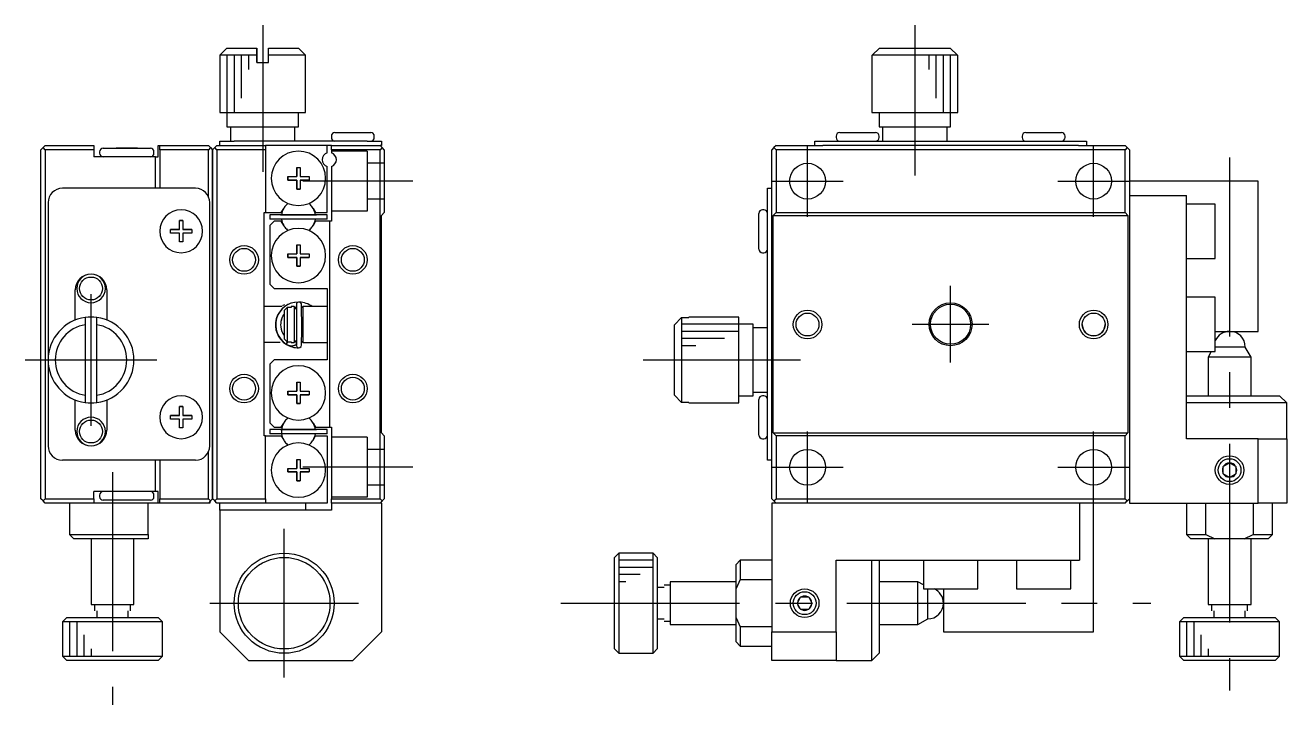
# Model space of a CAD drawing. Extents: x 199 to 391, y 8 to 147.
# Drawn here: x 303 to 391.2, y 61.6 to 109.1 of the extents above; entities that cross this region are included whole.
import ezdxf

# ---------------------------------------------------------------- set-up
doc = ezdxf.new("R2010")
doc.units = 0
doc.header["$LTSCALE"] = 10
doc.linetypes.add('CENTER', pattern=[2, 1.25, -0.25, 0.25, -0.25])
doc.linetypes.add('DASHED', pattern=[3.5, 2, -1.5])
doc.layers.get('0').update_dxf_attribs({"linetype": 'CONTINUOUS'})
doc.layers.add('CENTER', color=1, linetype='CENTER')

msp = doc.modelspace()

# ---------------------------------------------------------------- linework, layer by layer
at = {"color": 7, "linetype": 'CONTINUOUS'}
for p, q in [((317.125918, 107.501494), (316.625918, 107.001494)), ((319.225918, 107.001494), (316.625918, 107.001494)), ((316.625918, 107.001494), (316.625918, 103.001494)), ((317.125918, 107.501494), (319.225918, 107.501494)), ((317.125918, 107.501494), (319.225918, 107.501494)), ((319.225918, 107.001494), (319.225918, 107.501494)), ((319.225918, 107.501494), (319.225918, 107.001494)), ((319.225918, 106.501494), (319.225918, 107.001494)), ((319.225918, 107.001494), (319.225918, 106.501494)), ((320.025918, 107.501494), (322.125918, 107.501494)), ((320.025918, 107.501494), (322.125918, 107.501494)), ((320.025918, 107.001494), (320.025918, 107.501494)), ((322.625918, 107.001494), (320.025918, 107.001494)), ((320.025918, 106.501494), (320.025918, 107.001494)), ((322.625918, 107.001494), (322.125918, 107.501494)), ((322.625918, 103.001494), (322.625918, 107.001494)), ((362.237272, 107.001494), (362.742693, 107.501494)), ((362.237272, 106.501494), (362.237272, 107.001494)), ((368.1837, 107.001494), (362.237272, 107.001494)), ((362.742693, 107.501494), (367.678278, 107.501494)), ((367.678278, 107.501494), (368.1837, 107.001494)), ((368.1837, 107.001494), (368.1837, 106.501494)), ((319.225918, 106.501494), (320.025918, 106.501494)), ((319.225918, 106.501494), (320.025918, 106.501494)), ((362.210486, 106.501494), (362.237272, 106.501494)), ((362.210486, 106.501494), (362.210486, 103.001494)), ((368.1837, 106.501494), (368.210486, 106.501494)), ((368.210486, 103.001494), (368.210486, 106.501494)), ((316.625918, 103.001494), (322.625918, 103.001494)), ((317.125918, 103.001494), (317.125918, 102.001494)), ((322.125918, 102.001494), (322.125918, 103.001494)), ((362.210486, 103.001494), (368.210486, 103.001494)), ((362.210486, 103.001494), (362.710486, 103.001494)), ((362.710486, 103.001494), (367.710486, 103.001494)), ((362.710486, 103.001494), (367.710486, 103.001494)), ((362.710486, 103.001494), (362.710486, 102.001494)), ((367.710486, 103.001494), (368.210486, 103.001494)), ((367.710486, 102.001494), (367.710486, 103.001494)), ((317.125918, 102.001494), (322.125918, 102.001494)), ((317.375918, 102.001494), (317.375918, 101.001494)), ((321.875918, 101.001494), (321.875918, 102.001494)), ((324.675918, 101.601494), (327.175918, 101.601494)), ((325.175918, 101.601494), (325.800918, 101.601494)), ((325.800918, 101.601494), (326.050918, 101.601494)), ((326.050918, 101.601494), (326.675918, 101.601494)), ((359.960486, 101.601494), (362.460486, 101.601494)), ((362.710486, 102.001494), (367.710486, 102.001494)), ((362.710486, 102.001494), (362.960486, 102.001494)), ((362.960486, 102.001494), (362.960486, 101.001494)), ((367.460486, 102.001494), (367.710486, 102.001494)), ((367.460486, 101.001494), (367.460486, 102.001494)), ((372.960486, 101.601494), (375.460486, 101.601494)), ((304.125918, 100.401494), (304.275918, 100.551494)), ((304.275918, 100.551494), (304.425918, 100.701494)), ((304.425918, 100.401494), (304.275918, 100.551494)), ((304.425918, 100.701494), (307.825918, 100.701494)), ((307.825918, 100.701494), (307.825918, 100.401494)), ((312.325918, 99.901494), (312.325918, 100.701494)), ((312.325918, 100.701494), (312.425918, 100.701494)), ((312.425918, 100.701494), (315.825918, 100.701494)), ((312.425918, 100.401494), (312.425918, 100.701494)), ((315.825918, 100.701494), (315.975918, 100.551494)), ((315.975918, 100.551494), (315.825918, 100.401494)), ((315.975918, 100.551494), (316.125918, 100.401494)), ((316.275918, 100.551494), (316.125918, 100.401494)), ((316.275918, 100.551494), (316.425918, 100.701494)), ((316.425918, 100.401494), (316.275918, 100.551494)), ((316.425918, 100.701494), (319.825918, 100.701494)), ((316.625918, 100.701494), (316.625918, 101.001494)), ((316.625918, 101.001494), (317.625918, 101.001494)), ((325.125918, 101.001494), (317.625918, 101.001494)), ((319.825918, 100.701494), (319.825918, 100.401494)), ((324.125918, 100.701494), (319.825918, 100.701494)), ((324.425918, 100.701494), (324.125918, 100.701494)), ((324.125918, 100.178464), (324.125918, 100.701494)), ((324.425918, 101.351494), (324.425918, 101.251494)), ((324.425918, 100.401494), (324.425918, 100.701494)), ((324.425918, 100.701494), (327.825918, 100.701494)), ((326.725918, 101.001494), (325.125918, 101.001494)), ((326.925918, 101.001494), (326.725918, 101.001494)), ((326.925918, 101.001494), (327.925918, 101.001494)), ((327.425918, 101.251494), (327.425918, 101.351494)), ((327.925918, 100.701494), (327.825918, 100.701494)), ((327.825918, 100.701494), (327.975918, 100.551494)), ((327.975918, 100.551494), (327.825918, 100.401494)), ((327.925918, 101.001494), (327.925918, 100.701494)), ((328.125918, 100.401494), (327.975918, 100.551494)), ((355.360486, 100.551494), (355.210486, 100.401494)), ((355.510486, 100.701494), (355.360486, 100.551494)), ((355.510486, 100.401494), (355.360486, 100.551494)), ((355.510486, 100.701494), (358.774596, 100.701494)), ((358.210486, 100.701494), (358.210486, 101.001494)), ((358.210486, 101.001494), (359.210486, 101.001494)), ((359.210486, 100.701494), (358.774596, 100.701494)), ((359.210486, 101.001494), (360.410486, 101.001494)), ((376.210486, 100.701494), (359.210486, 100.701494)), ((359.710486, 101.351494), (359.710486, 101.251494)), ((360.410486, 101.001494), (362.010486, 101.001494)), ((362.010486, 101.001494), (373.410486, 101.001494)), ((362.710486, 101.251494), (362.710486, 101.351494)), ((372.710486, 101.351494), (372.710486, 101.251494)), ((373.410486, 101.001494), (375.010486, 101.001494)), ((375.010486, 101.001494), (376.210486, 101.001494)), ((375.710486, 101.251494), (375.710486, 101.351494)), ((376.210486, 101.001494), (377.210486, 101.001494)), ((376.646376, 100.701494), (376.210486, 100.701494)), ((376.646376, 100.701494), (379.910486, 100.701494)), ((377.210486, 101.001494), (377.210486, 100.701494)), ((380.060486, 100.551494), (379.910486, 100.701494)), ((380.060486, 100.551494), (379.910486, 100.401494)), ((380.210486, 100.401494), (380.060486, 100.551494)), ((304.125918, 76.001494), (304.125918, 100.401494)), ((304.425918, 100.401494), (304.425918, 76.001494)), ((307.825918, 100.401494), (304.425918, 100.401494)), ((307.825918, 100.401494), (307.825918, 99.901494)), ((309.325918, 99.901494), (307.825918, 99.901494)), ((308.225918, 100.251494), (308.225918, 100.151494)), ((308.475918, 100.501494), (311.775918, 100.501494)), ((308.475918, 100.501494), (310.000918, 100.501494)), ((310.925918, 99.901494), (309.325918, 99.901494)), ((309.375918, 100.501494), (310.000918, 100.501494)), ((310.000918, 100.501494), (309.375918, 100.501494)), ((310.000918, 100.501494), (310.125918, 100.501494)), ((310.000918, 100.501494), (310.250918, 100.501494)), ((310.250918, 100.501494), (310.000918, 100.501494)), ((310.125918, 100.501494), (310.250918, 100.501494)), ((310.250918, 100.501494), (311.775918, 100.501494)), ((310.875918, 100.501494), (310.250918, 100.501494)), ((310.250918, 100.501494), (310.875918, 100.501494)), ((312.125918, 99.901494), (310.925918, 99.901494)), ((312.025918, 100.151494), (312.025918, 100.251494)), ((312.125918, 97.701494), (312.125918, 99.901494)), ((312.125918, 99.901494), (312.325918, 99.901494)), ((315.825918, 100.401494), (312.425918, 100.401494)), ((312.425918, 100.401494), (312.425918, 97.701494)), ((315.825918, 97.137384), (315.825918, 100.401494)), ((316.125918, 100.401494), (316.125918, 76.001494)), ((316.125918, 76.001494), (316.125918, 100.401494)), ((319.825918, 100.401494), (316.425918, 100.401494)), ((316.425918, 100.401494), (316.425918, 76.001494)), ((319.825918, 100.401494), (319.825918, 96.001494)), ((324.425918, 100.401494), (324.425918, 100.178464)), ((327.825918, 100.401494), (324.425918, 100.401494)), ((327.825918, 76.001494), (327.825918, 100.401494)), ((328.125918, 100.401494), (328.125918, 96.001494)), ((355.210486, 76.001494), (355.210486, 100.401494)), ((379.910486, 100.401494), (355.510486, 100.401494)), ((355.510486, 100.401494), (355.510486, 96.001494)), ((379.910486, 96.001494), (379.910486, 100.401494)), ((380.210486, 100.401494), (380.210486, 76.001494)), ((322.000918, 99.151494), (322.250918, 99.151494)), ((322.000918, 98.526494), (322.000918, 99.151494)), ((322.000918, 99.151494), (322.000918, 98.526494)), ((322.250918, 99.151494), (322.250918, 98.526494)), ((324.125918, 96.001494), (324.125918, 99.224524)), ((324.425918, 99.224524), (324.425918, 95.401494)), ((321.375918, 98.526494), (322.000918, 98.526494)), ((321.375918, 98.276494), (321.375918, 98.526494)), ((321.375918, 98.526494), (321.375918, 98.276494)), ((322.000918, 98.276494), (321.375918, 98.276494)), ((321.375918, 98.276494), (322.000918, 98.276494)), ((322.000918, 97.651494), (322.000918, 98.276494)), ((322.000918, 98.276494), (322.000918, 97.651494)), ((322.250918, 98.526494), (322.875918, 98.526494)), ((322.875918, 98.276494), (322.250918, 98.276494)), ((322.250918, 98.276494), (322.250918, 97.651494)), ((322.250918, 98.276494), (322.875918, 98.276494)), ((322.875918, 98.526494), (322.875918, 98.276494)), ((389.210486, 98.201494), (380.210486, 98.201494)), ((389.210486, 87.701494), (389.210486, 98.201494)), ((314.925918, 97.701494), (305.625918, 97.701494)), ((322.250918, 97.651494), (322.000918, 97.651494)), ((322.000918, 97.651494), (322.250918, 97.651494)), ((354.910486, 97.701494), (355.210486, 97.701494)), ((354.910486, 96.701494), (354.910486, 97.701494)), ((380.210486, 97.201494), (384.210486, 97.201494)), ((384.210486, 80.201494), (384.210486, 97.201494)), ((304.625918, 96.701494), (304.625918, 85.701494)), ((315.925918, 79.701494), (315.925918, 96.701494)), ((320.924452, 96.001494), (321.094914, 96.296744)), ((323.156921, 96.296744), (323.327384, 96.001494)), ((354.660486, 96.201494), (354.560486, 96.201494)), ((354.910486, 95.501494), (354.910486, 96.701494)), ((386.210486, 96.601494), (384.210486, 96.601494)), ((386.210486, 92.801494), (386.210486, 96.601494)), ((313.800918, 95.451494), (314.050918, 95.451494)), ((313.800918, 94.826494), (313.800918, 95.451494)), ((314.050918, 95.451494), (313.800918, 95.451494)), ((314.050918, 95.451494), (314.050918, 94.826494)), ((319.725918, 96.001494), (319.825918, 96.001494)), ((319.725918, 89.001494), (319.725918, 96.001494)), ((319.825918, 96.001494), (320.924452, 96.001494)), ((324.125918, 95.851494), (320.125918, 95.851494)), ((320.125918, 95.851494), (320.125918, 95.551494)), ((320.944905, 95.851494), (320.125918, 95.851494)), ((324.125918, 95.551494), (320.125918, 95.551494)), ((320.425918, 95.401494), (320.125918, 95.101494)), ((320.924452, 95.401494), (320.425918, 95.401494)), ((320.875918, 95.851496), (320.944905, 95.851496)), ((320.875918, 95.851496), (320.944905, 95.851496)), ((320.875918, 95.851496), (320.944905, 95.851496)), ((320.875918, 95.851496), (320.944905, 95.851496)), ((320.875918, 95.851496), (323.375918, 95.851496)), ((320.875918, 95.851496), (320.944905, 95.851496)), ((320.875918, 95.851496), (320.944905, 95.851496)), ((320.875918, 95.851496), (320.944905, 95.851496)), ((321.094914, 95.106244), (320.924452, 95.401494)), ((323.327384, 95.401494), (323.156921, 95.106244)), ((323.30693, 95.851496), (323.375918, 95.851496)), ((323.30693, 95.851496), (323.375918, 95.851496)), ((323.30693, 95.851496), (323.375918, 95.851496)), ((323.30693, 95.851496), (323.375918, 95.851496)), ((323.30693, 95.851496), (323.375918, 95.851496)), ((323.30693, 95.851496), (323.375918, 95.851496)), ((323.30693, 95.851496), (323.375918, 95.851496)), ((323.30693, 95.851496), (323.375918, 95.851496)), ((323.30693, 95.851496), (323.375918, 95.851496)), ((323.30693, 95.851496), (323.375918, 95.851496)), ((323.30693, 95.851496), (323.375918, 95.851496)), ((323.30693, 95.851496), (323.375918, 95.851496)), ((323.30693, 95.851496), (323.375918, 95.851496)), ((324.125918, 95.851494), (323.30693, 95.851494)), ((323.327384, 96.001494), (324.125918, 96.001494)), ((324.325918, 95.401494), (323.327384, 95.401494)), ((324.125918, 95.551494), (324.125918, 95.851494)), ((324.425918, 95.401494), (324.325918, 95.401494)), ((324.325918, 81.001494), (324.325918, 95.401494)), ((327.925918, 95.801494), (328.125918, 96.001494)), ((327.925918, 80.601494), (327.925918, 95.801494)), ((354.310486, 93.451494), (354.310486, 95.951494)), ((354.910486, 93.901494), (354.910486, 95.501494)), ((355.310486, 95.801494), (355.510486, 96.001494)), ((355.310486, 80.601494), (355.310486, 95.801494)), ((355.310486, 95.801494), (380.110486, 95.801494)), ((355.510486, 96.001494), (379.910486, 96.001494)), ((379.910486, 96.001494), (380.110486, 95.801494)), ((380.110486, 95.801494), (380.110486, 80.601494)), ((313.175918, 94.826494), (313.800918, 94.826494)), ((313.175918, 94.576494), (313.175918, 94.826494)), ((313.800918, 94.826494), (313.175918, 94.826494)), ((313.800918, 94.576494), (313.175918, 94.576494)), ((313.800918, 93.951494), (313.800918, 94.576494)), ((314.050918, 94.826494), (314.675918, 94.826494)), ((314.675918, 94.826494), (314.050918, 94.826494)), ((314.050918, 94.576494), (314.050918, 93.951494)), ((314.675918, 94.576494), (314.050918, 94.576494)), ((314.675918, 94.826494), (314.675918, 94.576494)), ((320.125918, 95.101494), (320.125918, 91.001494)), ((314.050918, 93.951494), (313.800918, 93.951494)), ((322.000918, 93.751494), (322.250918, 93.751494)), ((322.000918, 93.126494), (322.000918, 93.751494)), ((322.000918, 93.751494), (322.000918, 93.126494)), ((322.250918, 93.751494), (322.250918, 93.126494)), ((354.910486, 82.501494), (354.910486, 93.901494)), ((321.375918, 93.126494), (322.000918, 93.126494)), ((321.375918, 92.876494), (321.375918, 93.126494)), ((321.375918, 93.126494), (321.375918, 92.876494)), ((322.000918, 92.876494), (321.375918, 92.876494)), ((321.375918, 92.876494), (322.000918, 92.876494)), ((322.000918, 92.251494), (322.000918, 92.876494)), ((322.000918, 92.876494), (322.000918, 92.251494)), ((322.250918, 93.126494), (322.875918, 93.126494)), ((322.875918, 92.876494), (322.250918, 92.876494)), ((322.250918, 92.876494), (322.250918, 92.251494)), ((322.250918, 92.876494), (322.875918, 92.876494)), ((322.875918, 93.126494), (322.875918, 92.876494)), ((354.560486, 93.201494), (354.660486, 93.201494)), ((384.210486, 92.801494), (386.210486, 92.801494)), ((322.250918, 92.251494), (322.000918, 92.251494)), ((322.000918, 92.251494), (322.250918, 92.251494)), ((320.125918, 91.001494), (320.425918, 90.701494)), ((306.525918, 88.492551), (306.525918, 90.601494)), ((308.725918, 90.601494), (308.725918, 88.492551)), ((320.425918, 90.701494), (324.125918, 90.701494)), ((324.125918, 90.701494), (324.125918, 85.701494)), ((386.210486, 90.101494), (384.210486, 90.101494)), ((386.210486, 86.301494), (386.210486, 90.101494)), ((320.964672, 89.451494), (319.725918, 89.451494)), ((321.025834, 89.493554), (321.019872, 89.497538)), ((321.141307, 89.561477), (321.025841, 89.502882)), ((321.325918, 89.381494), (321.125918, 89.171443)), ((321.125918, 89.171443), (321.125918, 87.191544)), ((321.325918, 89.381494), (321.325918, 86.981494)), ((321.625918, 89.381494), (321.325918, 89.381494)), ((321.625918, 89.431494), (321.625918, 89.381494)), ((321.825918, 89.431494), (321.625918, 89.431494)), ((321.825918, 89.431494), (321.825918, 86.931494)), ((321.999515, 89.257896), (321.825918, 89.431494)), ((321.879866, 89.377699), (321.971497, 89.392766)), ((321.929242, 89.328459), (321.888573, 89.379443)), ((321.969437, 89.314548), (321.968833, 89.288921)), ((321.972785, 89.43067), (321.969437, 89.314548)), ((321.978215, 89.546031), (321.972785, 89.43067)), ((321.999259, 89.649959), (321.978215, 89.546031)), ((321.988638, 89.542004), (321.988638, 86.76235)), ((322.068699, 89.727232), (321.999259, 89.649959)), ((322.167355, 89.751972), (322.068699, 89.727232)), ((322.265435, 89.716121), (322.167355, 89.751972)), ((322.326527, 89.629564), (322.265435, 89.716121)), ((322.346515, 89.383152), (322.372423, 89.378199)), ((322.425918, 89.431494), (322.347319, 89.352895)), ((322.425918, 89.431494), (322.425918, 86.931494)), ((324.125918, 89.431494), (322.425918, 89.431494)), ((307.225918, 88.674708), (307.225918, 88.169286)), ((307.225918, 88.674708), (307.225918, 82.72828)), ((308.025918, 88.169286), (308.025918, 88.674708)), ((319.725918, 87.401494), (319.725918, 89.001494)), ((320.929376, 88.500762), (320.978378, 88.639548)), ((320.978378, 88.639548), (321.044278, 88.773466)), ((321.044278, 88.773466), (321.102397, 88.865813)), ((321.102397, 88.865813), (321.125747, 88.89834)), ((348.410486, 88.169286), (348.910486, 88.674708)), ((348.910486, 88.674708), (348.910486, 82.72828)), ((348.910486, 88.674708), (349.410486, 88.674708)), ((349.410486, 88.674708), (349.410486, 88.701494)), ((352.910486, 88.701494), (349.410486, 88.701494)), ((352.910486, 82.701494), (352.910486, 88.701494)), ((352.910486, 88.201494), (352.910486, 88.701494)), ((352.910486, 83.201494), (352.910486, 88.201494)), ((352.910486, 83.201494), (352.910486, 88.201494)), ((353.910486, 88.201494), (352.910486, 88.201494)), ((353.910486, 87.951494), (353.910486, 88.201494)), ((353.910486, 83.201494), (353.910486, 88.201494)), ((307.225918, 88.169286), (307.225918, 83.233701)), ((308.025918, 83.233701), (308.025918, 88.169286)), ((319.725918, 80.401494), (319.725918, 87.401494)), ((348.410486, 83.233701), (348.410486, 88.169286)), ((354.910486, 87.951494), (353.910486, 87.951494)), ((386.210486, 87.701494), (389.210486, 87.701494)), ((319.725918, 86.951494), (320.845708, 86.951494)), ((321.125918, 87.191544), (321.325918, 86.981494)), ((321.267391, 86.807054), (321.353119, 86.965286)), ((321.274955, 86.803404), (321.274952, 86.802365)), ((321.274952, 86.802365), (321.275456, 86.801328)), ((321.275169, 86.804768), (321.274955, 86.803404)), ((321.275591, 86.806453), (321.275169, 86.804768)), ((321.275456, 86.801328), (321.30266, 86.784977)), ((321.276221, 86.808455), (321.275591, 86.806453)), ((321.277058, 86.81077), (321.276221, 86.808455)), ((321.278099, 86.813392), (321.277058, 86.81077)), ((321.279343, 86.816317), (321.278099, 86.813392)), ((321.280787, 86.819537), (321.279343, 86.816317)), ((321.283304, 86.824873), (321.280787, 86.819537)), ((321.286245, 86.830823), (321.283304, 86.824873)), ((321.289596, 86.837359), (321.286245, 86.830823)), ((321.293341, 86.844448), (321.289596, 86.837359)), ((321.29746, 86.852054), (321.293341, 86.844448)), ((321.301934, 86.860141), (321.29746, 86.852054)), ((321.30674, 86.868669), (321.301934, 86.860141)), ((321.30266, 86.784977), (321.332176, 86.769132)), ((321.311855, 86.877594), (321.30674, 86.868669)), ((321.317253, 86.886873), (321.311855, 86.877594)), ((321.322907, 86.89646), (321.317253, 86.886873)), ((321.32879, 86.906308), (321.322907, 86.89646)), ((321.325918, 86.981494), (321.625918, 86.981494)), ((321.334873, 86.916368), (321.32879, 86.906308)), ((321.332176, 86.769132), (321.362441, 86.754777)), ((321.341124, 86.92659), (321.334873, 86.916368)), ((321.347515, 86.936923), (321.341124, 86.92659)), ((321.354012, 86.947317), (321.347515, 86.936923)), ((321.353119, 86.965286), (321.364587, 86.983183)), ((321.360583, 86.95772), (321.354012, 86.947317)), ((321.375864, 86.981494), (321.360583, 86.95772)), ((321.362441, 86.754777), (321.393379, 86.741947)), ((321.393379, 86.741947), (321.424915, 86.730676)), ((321.424915, 86.730676), (321.456969, 86.720989)), ((321.456969, 86.720989), (321.489464, 86.712912)), ((321.489464, 86.712912), (321.522319, 86.706463)), ((321.522319, 86.706463), (321.555452, 86.701658)), ((321.555452, 86.701658), (321.588782, 86.698509)), ((321.588782, 86.698509), (321.622227, 86.697025)), ((321.622227, 86.697025), (321.655705, 86.697207)), ((321.625918, 86.981494), (321.625918, 86.931494)), ((321.625918, 86.931494), (321.825918, 86.931494)), ((321.655705, 86.697207), (321.689133, 86.699057)), ((321.689133, 86.699057), (321.722428, 86.702569)), ((321.722428, 86.702569), (321.755509, 86.707735)), ((321.755509, 86.707735), (321.788293, 86.714541)), ((321.788293, 86.714541), (321.820701, 86.722972)), ((321.820701, 86.722972), (321.852652, 86.733007)), ((321.825918, 86.931494), (322.000735, 87.106311)), ((321.852652, 86.733007), (321.884067, 86.744621)), ((321.884067, 86.744621), (321.914869, 86.757785)), ((321.914869, 86.757785), (321.944982, 86.772468)), ((321.944982, 86.772468), (321.974331, 86.788633)), ((321.971299, 86.920227), (321.971449, 86.931369)), ((321.971299, 86.920227), (321.976176, 86.792587)), ((321.971449, 86.931369), (321.972555, 86.942479)), ((321.972555, 86.942479), (321.974611, 86.953495)), ((321.974331, 86.788633), (321.97636, 86.789822)), ((321.974611, 86.953495), (321.977605, 86.964358)), ((321.976176, 86.792587), (321.987091, 86.689318)), ((321.977605, 86.964358), (321.981522, 86.975007)), ((321.981522, 86.975007), (321.98634, 86.985386)), ((321.98634, 86.985386), (321.992032, 86.995435)), ((321.987091, 86.689318), (322.038397, 86.600058)), ((321.992032, 86.995435), (321.998567, 87.005102)), ((322.038397, 86.600058), (322.129215, 86.554703)), ((322.129215, 86.554703), (322.231406, 86.56787)), ((322.231406, 86.56787), (322.308614, 86.63602)), ((322.308614, 86.63602), (322.338388, 86.743124)), ((322.419211, 86.937981), (322.34654, 86.92245)), ((322.34859, 87.001494), (322.355918, 87.001494)), ((322.348761, 87.008651), (322.425918, 86.931494)), ((322.425918, 86.931494), (324.125918, 86.931494)), ((388.310486, 86.601494), (386.210486, 86.601494)), ((388.710486, 85.908674), (388.310486, 86.601494)), ((304.625918, 85.701494), (304.625918, 79.701494)), ((320.425918, 85.701494), (320.125918, 85.401494)), ((324.125918, 85.701494), (320.425918, 85.701494)), ((384.210486, 86.301494), (386.210486, 86.301494)), ((388.710491, 85.908674), (385.710481, 85.908674)), ((385.937281, 86.301494), (385.710486, 85.908674)), ((388.710486, 85.908674), (385.710486, 85.908674)), ((385.710486, 85.908674), (385.710486, 83.201513)), ((388.710486, 83.201513), (388.710486, 85.908674)), ((320.125918, 85.401494), (320.125918, 81.301494)), ((322.000918, 84.151494), (322.250918, 84.151494)), ((322.000918, 83.526494), (322.000918, 84.151494)), ((322.000918, 84.151494), (322.000918, 83.526494)), ((322.250918, 84.151494), (322.250918, 83.526494)), ((306.525918, 80.801494), (306.525918, 82.910437)), ((307.225918, 83.233701), (307.225918, 82.72828)), ((308.025918, 82.72828), (308.025918, 83.233701)), ((308.725918, 82.910437), (308.725918, 80.801494)), ((321.375918, 83.526494), (322.000918, 83.526494)), ((321.375918, 83.276494), (321.375918, 83.526494)), ((321.375918, 83.526494), (321.375918, 83.276494)), ((322.000918, 83.276494), (321.375918, 83.276494)), ((321.375918, 83.276494), (322.000918, 83.276494)), ((322.000918, 82.651494), (322.000918, 83.276494)), ((322.000918, 83.276494), (322.000918, 82.651494)), ((322.250918, 83.526494), (322.875918, 83.526494)), ((322.875918, 83.276494), (322.250918, 83.276494)), ((322.250918, 83.276494), (322.250918, 82.651494)), ((322.250918, 83.276494), (322.875918, 83.276494)), ((322.875918, 83.526494), (322.875918, 83.276494)), ((348.910486, 82.72828), (348.410486, 83.233701)), ((352.910486, 82.701494), (352.910486, 83.201494)), ((352.910486, 83.201494), (353.910486, 83.201494)), ((353.910486, 83.451494), (354.910486, 83.451494)), ((353.910486, 83.201494), (353.910486, 83.359086)), ((354.310486, 80.451494), (354.310486, 82.951494)), ((354.660486, 83.201494), (354.560486, 83.201494)), ((384.210486, 83.201494), (390.710486, 83.201494)), ((391.210486, 82.701494), (390.710486, 83.201494)), ((313.800918, 82.451494), (314.050918, 82.451494)), ((313.800918, 81.826494), (313.800918, 82.451494)), ((314.050918, 82.451494), (313.800918, 82.451494)), ((314.050918, 82.451494), (314.050918, 81.826494)), ((322.250918, 82.651494), (322.000918, 82.651494)), ((322.000918, 82.651494), (322.250918, 82.651494)), ((349.410486, 82.72828), (348.910486, 82.72828)), ((349.410486, 82.701494), (349.410486, 82.72828)), ((349.410486, 82.701494), (352.910486, 82.701494)), ((354.910486, 80.901494), (354.910486, 82.501494)), ((391.210486, 82.701494), (384.210486, 82.701494)), ((391.210486, 80.201494), (391.210486, 82.701494)), ((313.175918, 81.826494), (313.800918, 81.826494)), ((313.175918, 81.576494), (313.175918, 81.826494)), ((313.800918, 81.826494), (313.175918, 81.826494)), ((313.800918, 81.576494), (313.175918, 81.576494)), ((313.800918, 80.951494), (313.800918, 81.576494)), ((314.050918, 81.826494), (314.675918, 81.826494)), ((314.675918, 81.826494), (314.050918, 81.826494)), ((314.050918, 81.576494), (314.050918, 80.951494)), ((314.675918, 81.576494), (314.050918, 81.576494)), ((314.675918, 81.826494), (314.675918, 81.576494)), ((320.125918, 81.301494), (320.425918, 81.001494)), ((320.924452, 81.001494), (321.094914, 81.296744)), ((323.156921, 81.296744), (323.327384, 81.001494)), ((314.050918, 80.951494), (313.800918, 80.951494)), ((319.825918, 80.401494), (319.725918, 80.401494)), ((319.825918, 76.001494), (319.825918, 80.401494)), ((319.825918, 80.401494), (320.924452, 80.401494)), ((320.944905, 80.851494), (320.125918, 80.851494)), ((324.125918, 80.851494), (320.125918, 80.851494)), ((320.125918, 80.851494), (320.125918, 80.551494)), ((324.125918, 80.551494), (320.125918, 80.551494)), ((320.425918, 81.001494), (320.924452, 81.001494)), ((320.875918, 80.851496), (320.944905, 80.851496)), ((320.875918, 80.851496), (320.944905, 80.851496)), ((320.875918, 80.851496), (323.375918, 80.851496)), ((320.875918, 80.851496), (320.944905, 80.851496)), ((320.875918, 80.851496), (320.944905, 80.851496)), ((320.924452, 80.401494), (321.094914, 80.106244)), ((323.156921, 80.106244), (323.327384, 80.401494)), ((323.30693, 80.851496), (323.375918, 80.851496)), ((323.30693, 80.851496), (323.375918, 80.851496)), ((323.30693, 80.851496), (323.375918, 80.851496)), ((323.30693, 80.851496), (323.375918, 80.851496)), ((323.30693, 80.851496), (323.375918, 80.851496)), ((323.30693, 80.851496), (323.375918, 80.851496)), ((323.30693, 80.851496), (323.375918, 80.851496)), ((323.30693, 80.851496), (323.375918, 80.851496)), ((323.30693, 80.851496), (323.375918, 80.851496)), ((323.30693, 80.851496), (323.375918, 80.851496)), ((323.30693, 80.851496), (323.375918, 80.851496)), ((323.30693, 80.851496), (323.375918, 80.851496)), ((323.30693, 80.851496), (323.375918, 80.851496)), ((324.125918, 80.851494), (323.30693, 80.851494)), ((323.327384, 81.001494), (324.325918, 81.001494)), ((323.327384, 80.401494), (324.125918, 80.401494)), ((324.125918, 80.551494), (324.125918, 80.851494)), ((324.125918, 80.401494), (324.125918, 75.701494)), ((324.325918, 81.001494), (324.425918, 81.001494)), ((324.425918, 81.001494), (324.425918, 76.001494)), ((328.125918, 80.401494), (327.925918, 80.601494)), ((328.125918, 80.401494), (328.125918, 76.001494)), ((354.910486, 79.701494), (354.910486, 80.901494)), ((355.510486, 80.401494), (355.310486, 80.601494)), ((355.310486, 80.601494), (380.110486, 80.601494)), ((355.510486, 80.401494), (355.510486, 76.001494)), ((379.910486, 80.401494), (355.510486, 80.401494)), ((380.110486, 80.601494), (379.910486, 80.401494)), ((379.910486, 76.001494), (379.910486, 80.401494)), ((354.560486, 80.201494), (354.660486, 80.201494)), ((354.910486, 78.701494), (354.910486, 79.701494)), ((389.210486, 80.201494), (384.210486, 80.201494)), ((389.210486, 75.701494), (389.210486, 80.201494)), ((389.210486, 80.201494), (391.210486, 80.201494)), ((391.210486, 80.201494), (391.210486, 75.701494)), ((314.925918, 78.701494), (305.625918, 78.701494)), ((312.125918, 76.501494), (312.125918, 78.701494)), ((312.425918, 78.701494), (312.425918, 76.001494)), ((315.825918, 76.001494), (315.825918, 79.265604)), ((322.000918, 78.751494), (322.250918, 78.751494)), ((322.000918, 78.126494), (322.000918, 78.751494)), ((322.000918, 78.751494), (322.000918, 78.126494)), ((322.250918, 78.751494), (322.250918, 78.126494)), ((355.210486, 78.701494), (354.910486, 78.701494)), ((386.79674, 78.282233), (387.174232, 78.500178)), ((387.174232, 78.500178), (387.210486, 78.521109)), ((387.210486, 78.521109), (387.24674, 78.500178)), ((387.24674, 78.500178), (387.624232, 78.282233)), ((321.375918, 78.126494), (322.000918, 78.126494)), ((321.375918, 77.876494), (321.375918, 78.126494)), ((321.375918, 78.126494), (321.375918, 77.876494)), ((322.000918, 77.876494), (321.375918, 77.876494)), ((321.375918, 77.876494), (322.000918, 77.876494)), ((322.000918, 77.251494), (322.000918, 77.876494)), ((322.000918, 77.876494), (322.000918, 77.251494)), ((322.250918, 78.126494), (322.875918, 78.126494)), ((322.875918, 77.876494), (322.250918, 77.876494)), ((322.250918, 77.876494), (322.250918, 77.251494)), ((322.250918, 77.876494), (322.875918, 77.876494)), ((322.875918, 78.126494), (322.875918, 77.876494)), ((386.760486, 78.261302), (386.79674, 78.282233)), ((386.760486, 78.219439), (386.760486, 78.261302)), ((386.760486, 77.783549), (386.760486, 78.219439)), ((386.760486, 77.741686), (386.760486, 77.783549)), ((386.79674, 77.720755), (386.760486, 77.741686)), ((387.174232, 77.50281), (386.79674, 77.720755)), ((387.624232, 77.720755), (387.24674, 77.50281)), ((387.624232, 78.282233), (387.660486, 78.261302)), ((387.660486, 77.741686), (387.624232, 77.720755)), ((387.660486, 78.261302), (387.660486, 78.219439)), ((387.660486, 78.219439), (387.660486, 77.783549)), ((387.660486, 77.783549), (387.660486, 77.741686)), ((322.250918, 77.251494), (322.000918, 77.251494)), ((322.000918, 77.251494), (322.250918, 77.251494)), ((387.210486, 77.481879), (387.174232, 77.50281)), ((387.24674, 77.50281), (387.210486, 77.481879)), ((304.275918, 75.851494), (304.125918, 76.001494)), ((304.275918, 75.851494), (304.425918, 76.001494)), ((304.425918, 75.701494), (304.275918, 75.851494)), ((304.425918, 76.001494), (307.825918, 76.001494)), ((309.325918, 76.501494), (307.825918, 76.501494)), ((307.825918, 76.001494), (307.825918, 76.501494)), ((307.825918, 76.001494), (307.825918, 75.701494)), ((308.225918, 76.251494), (308.225918, 76.151494)), ((310.125918, 75.901494), (308.475918, 75.901494)), ((310.925918, 76.501494), (309.325918, 76.501494)), ((310.000918, 75.901494), (309.375918, 75.901494)), ((310.250918, 75.901494), (310.000918, 75.901494)), ((311.775918, 75.901494), (310.125918, 75.901494)), ((310.875918, 75.901494), (310.250918, 75.901494)), ((312.125918, 76.501494), (310.925918, 76.501494)), ((312.025918, 76.151494), (312.025918, 76.251494)), ((312.325918, 76.501494), (312.125918, 76.501494)), ((312.325918, 75.701494), (312.325918, 76.501494)), ((312.425918, 76.001494), (315.825918, 76.001494)), ((312.425918, 75.701494), (312.425918, 76.001494)), ((315.825918, 76.001494), (315.975918, 75.851494)), ((315.975918, 75.851494), (315.825918, 75.701494)), ((316.125918, 76.001494), (315.975918, 75.851494)), ((316.275918, 75.851494), (316.125918, 76.001494)), ((316.275918, 75.851494), (316.425918, 76.001494)), ((316.425918, 75.701494), (316.275918, 75.851494)), ((316.425918, 76.001494), (319.825918, 76.001494)), ((319.825918, 76.001494), (319.825918, 75.701494)), ((324.425918, 76.001494), (327.825918, 76.001494)), ((324.425918, 75.701494), (324.425918, 76.001494)), ((327.825918, 76.001494), (327.975918, 75.851494)), ((327.975918, 75.851494), (327.825918, 75.701494)), ((327.975918, 75.851494), (328.125918, 76.001494)), ((355.210486, 76.001494), (355.360486, 75.851494)), ((355.360486, 75.851494), (355.510486, 76.001494)), ((355.360486, 75.851494), (355.510486, 75.701494)), ((355.510486, 76.001494), (379.910486, 76.001494)), ((379.910486, 76.001494), (380.060486, 75.851494)), ((379.910486, 75.701494), (380.060486, 75.851494)), ((380.060486, 75.851494), (380.210486, 76.001494)), ((380.210486, 76.001494), (380.210486, 75.701494)), ((307.825918, 75.701494), (304.425918, 75.701494)), ((306.125918, 75.701494), (306.125918, 73.501494)), ((312.325918, 75.701494), (307.825918, 75.701494)), ((311.625918, 73.501494), (311.625918, 75.701494)), ((312.425918, 75.701494), (312.325918, 75.701494)), ((315.825918, 75.701494), (312.425918, 75.701494)), ((315.925918, 75.701494), (315.825918, 75.701494)), ((315.925918, 75.801494), (315.925918, 75.701494)), ((319.825918, 75.701494), (316.425918, 75.701494)), ((316.625918, 75.201494), (316.625918, 75.701494)), ((316.625918, 75.201494), (316.625918, 66.701494)), ((324.425918, 75.201494), (316.625918, 75.201494)), ((324.125918, 75.701494), (319.825918, 75.701494)), ((322.625918, 75.701494), (322.625918, 75.201494)), ((324.425918, 75.701494), (324.425918, 75.201494)), ((327.925918, 75.701494), (324.425918, 75.701494)), ((327.925918, 75.701494), (327.925918, 66.701494)), ((355.210486, 75.701494), (355.210486, 66.701494)), ((376.710486, 75.701494), (355.210486, 75.701494)), ((379.910486, 75.701494), (376.710486, 75.701494)), ((376.710486, 75.701494), (376.710486, 71.701494)), ((377.710486, 66.701494), (377.710486, 75.701494)), ((380.210486, 75.701494), (389.210486, 75.701494)), ((384.210486, 75.701494), (384.210486, 73.501494)), ((385.552174, 73.501494), (385.552174, 75.701494)), ((388.868798, 75.701494), (388.868798, 73.501494)), ((391.210486, 75.701494), (389.210486, 75.701494)), ((390.210486, 73.501494), (390.210486, 75.701494)), ((306.125918, 73.501494), (311.625918, 73.501494)), ((306.125918, 73.501494), (306.425918, 73.201494)), ((311.625918, 73.201494), (306.425918, 73.201494)), ((307.625918, 73.201475), (307.625918, 68.601494)), ((310.625918, 68.601494), (310.625918, 73.201494)), ((311.625918, 73.501494), (311.625918, 73.201494)), ((384.210486, 73.501494), (385.552174, 73.501494)), ((384.210486, 73.501494), (384.510486, 73.201494)), ((386.190682, 73.201494), (384.510486, 73.201494)), ((385.552174, 73.501494), (386.190682, 73.201494)), ((385.710486, 73.201475), (385.710486, 68.601494)), ((388.23029, 73.201494), (386.190682, 73.201494)), ((388.23029, 73.201494), (388.868798, 73.501494)), ((389.910486, 73.201494), (388.23029, 73.201494)), ((388.710486, 68.601494), (388.710486, 73.201475)), ((388.868798, 73.501494), (390.210486, 73.501494)), ((389.910486, 73.201494), (390.210486, 73.501494)), ((344.510486, 72.201494), (344.210486, 71.901494)), ((344.210486, 65.501494), (344.210486, 71.901494)), ((344.510486, 72.201494), (344.510486, 65.201494)), ((346.910486, 72.201494), (344.510486, 72.201494)), ((346.910486, 65.201494), (346.910486, 72.201494)), ((347.210486, 71.901494), (346.910486, 72.201494)), ((347.210486, 71.901494), (347.210486, 65.501494)), ((353.010486, 71.701494), (352.710486, 71.401494)), ((353.010486, 71.701494), (353.010486, 70.359806)), ((355.210486, 71.701494), (353.010486, 71.701494)), ((359.710486, 71.701494), (376.710486, 71.701494)), ((359.710486, 66.701494), (359.710486, 71.701494)), ((362.210486, 64.701494), (362.210486, 71.701494)), ((362.710486, 71.701494), (362.710486, 65.201494)), ((365.810486, 71.701494), (365.810486, 69.701494)), ((369.610486, 69.701494), (369.610486, 71.701494)), ((372.310486, 71.701494), (372.310486, 69.701494)), ((376.110486, 69.701494), (376.110486, 71.701494)), ((352.710486, 69.721298), (352.710486, 71.401494)), ((347.677473, 69.801494), (347.210486, 69.801494)), ((348.110486, 70.201494), (348.110486, 67.201494)), ((352.710467, 70.201494), (348.110486, 70.201494)), ((353.010486, 70.359806), (352.710486, 69.721298)), ((352.710486, 67.68169), (352.710486, 69.721298)), ((353.010486, 70.359806), (355.210486, 70.359806)), ((365.417666, 70.201494), (362.710505, 70.201494)), ((365.417666, 67.201489), (365.417666, 70.201499)), ((365.417666, 67.201494), (365.417666, 70.201494)), ((365.810486, 69.974699), (365.417666, 70.201494)), ((365.810486, 69.701494), (369.610486, 69.701494)), ((366.110486, 67.601494), (366.110486, 69.701494)), ((367.210486, 69.701494), (367.210486, 66.701494)), ((372.310486, 69.701494), (376.110486, 69.701494)), ((357.011802, 68.737748), (357.229747, 69.11524)), ((357.229747, 69.11524), (357.250678, 69.151494)), ((357.250678, 69.151494), (357.292541, 69.151494)), ((357.292541, 69.151494), (357.728431, 69.151494)), ((357.728431, 69.151494), (357.770294, 69.151494)), ((357.770294, 69.151494), (357.791225, 69.11524)), ((357.791225, 69.11524), (358.00917, 68.737748)), ((307.625918, 68.601494), (310.625918, 68.601494)), ((308.025918, 68.168481), (308.025918, 67.701494)), ((310.225918, 67.701494), (310.225918, 68.168481)), ((356.990871, 68.701494), (357.011802, 68.737748)), ((357.011802, 68.66524), (356.990871, 68.701494)), ((357.229747, 68.287748), (357.011802, 68.66524)), ((357.250678, 68.251494), (357.229747, 68.287748)), ((357.292541, 68.251494), (357.250678, 68.251494)), ((357.728431, 68.251494), (357.292541, 68.251494)), ((357.770294, 68.251494), (357.728431, 68.251494)), ((357.791225, 68.287748), (357.770294, 68.251494)), ((358.00917, 68.66524), (357.791225, 68.287748)), ((358.00917, 68.737748), (358.030101, 68.701494)), ((358.030101, 68.701494), (358.00917, 68.66524)), ((385.710486, 68.601494), (388.710486, 68.601494)), ((386.110486, 68.168481), (386.110486, 67.701494)), ((388.310486, 67.701494), (388.310486, 68.168481)), ((305.925918, 67.701494), (305.625918, 67.401494)), ((312.625918, 67.401494), (305.625918, 67.401494)), ((305.625918, 67.401494), (305.625918, 65.001494)), ((305.925918, 67.701494), (312.325918, 67.701494)), ((312.625918, 67.401494), (312.325918, 67.701494)), ((312.625918, 65.001494), (312.625918, 67.401494)), ((347.210486, 67.601494), (347.677473, 67.601494)), ((348.110486, 67.201494), (352.710467, 67.201494)), ((352.710486, 66.001494), (352.710486, 67.68169)), ((352.710486, 67.68169), (353.010486, 67.043182)), ((353.010486, 67.043182), (353.010486, 65.701494)), ((355.210486, 67.043182), (353.010486, 67.043182)), ((362.710505, 67.201494), (365.417666, 67.201494)), ((365.417666, 67.201494), (366.110486, 67.601494)), ((384.010486, 67.701494), (383.710486, 67.401494)), ((390.710486, 67.401494), (383.710486, 67.401494)), ((383.710486, 67.401494), (383.710486, 65.001494)), ((384.010486, 67.701494), (390.410486, 67.701494)), ((390.710486, 67.401494), (390.410486, 67.701494)), ((390.710486, 65.001494), (390.710486, 67.401494)), ((316.625918, 66.701494), (318.625918, 64.701494)), ((325.925918, 64.701494), (327.925918, 66.701494)), ((355.210486, 66.701494), (359.710486, 66.701494)), ((355.210486, 64.701494), (355.210486, 66.701494)), ((359.710486, 66.701494), (359.710486, 64.701494)), ((367.210486, 66.701494), (377.710486, 66.701494)), ((344.210486, 65.501494), (344.510486, 65.201494)), ((346.910486, 65.201494), (347.210486, 65.501494)), ((352.710486, 66.001494), (353.010486, 65.701494)), ((353.010486, 65.701494), (355.210486, 65.701494)), ((305.625918, 65.001494), (312.625918, 65.001494)), ((305.625918, 65.001494), (305.925918, 64.701494)), ((312.325918, 64.701494), (305.925918, 64.701494)), ((312.325918, 64.701494), (312.625918, 65.001494)), ((318.625918, 64.701494), (325.925918, 64.701494)), ((344.510486, 65.201494), (346.910486, 65.201494)), ((359.710486, 64.701494), (355.210486, 64.701494)), ((359.710486, 64.701494), (362.210486, 64.701494)), ((362.210486, 64.701494), (362.710486, 65.201494)), ((383.710486, 65.001494), (390.710486, 65.001494)), ((383.710486, 65.001494), (384.010486, 64.701494)), ((390.410486, 64.701494), (384.010486, 64.701494)), ((390.410486, 64.701494), (390.710486, 65.001494))]:
    msp.add_line(p, q, dxfattribs=at)
at = {"color": 3, "linetype": 'CONTINUOUS'}
for p, q in [((317.125918, 107.001494), (317.125918, 103.001494)), ((317.625918, 107.001494), (317.625918, 103.001494)), ((318.125918, 107.001494), (318.125918, 104.001494)), ((318.625918, 107.001494), (318.625918, 106.001494)), ((366.210486, 106.001494), (366.210486, 107.001494)), ((366.710486, 104.001494), (366.710486, 107.001494)), ((367.210486, 103.001494), (367.210486, 107.001494)), ((367.710486, 103.001494), (367.710486, 107.001494)), ((352.910486, 88.201494), (348.910486, 88.201494)), ((352.910486, 87.701494), (348.910486, 87.701494)), ((351.910486, 87.201494), (348.910486, 87.201494)), ((349.910486, 86.701494), (348.910486, 86.701494)), ((346.910486, 71.701494), (344.510486, 71.701494)), ((346.910486, 71.201494), (344.510486, 71.201494)), ((346.010486, 70.701494), (344.510486, 70.701494)), ((345.010486, 70.201494), (344.510486, 70.201494)), ((348.110486, 69.951494), (347.677473, 69.951494)), ((307.875918, 68.601494), (307.875918, 68.168481)), ((310.375918, 68.168481), (310.375918, 68.601494)), ((385.960486, 68.601494), (385.960486, 68.168481)), ((388.460486, 68.168481), (388.460486, 68.601494)), ((306.125918, 67.401494), (306.125918, 65.001494)), ((306.625918, 67.401494), (306.625918, 65.001494)), ((347.677473, 67.451494), (348.110486, 67.451494)), ((384.210486, 67.401494), (384.210486, 65.001494)), ((384.710486, 67.401494), (384.710486, 65.001494)), ((307.125918, 66.501494), (307.125918, 65.001494)), ((385.210486, 66.501494), (385.210486, 65.001494)), ((307.625918, 65.501494), (307.625918, 65.001494)), ((385.710486, 65.501494), (385.710486, 65.001494))]:
    msp.add_line(p, q, dxfattribs=at)
at = {"color": 3, "linetype": 'DASHED'}
for p, q in [((326.925918, 100.301494), (324.425918, 100.301494)), ((326.925918, 100.301494), (326.925918, 96.101494)), ((328.125918, 99.451494), (326.925918, 99.451494)), ((328.125918, 96.951494), (326.925918, 96.951494)), ((326.925918, 96.101494), (324.425918, 96.101494)), ((326.925918, 80.301494), (324.425918, 80.301494)), ((326.925918, 80.301494), (326.925918, 76.101494)), ((328.125918, 79.451494), (326.925918, 79.451494)), ((328.125918, 76.951494), (326.925918, 76.951494)), ((326.925918, 76.101494), (324.425918, 76.101494))]:
    msp.add_line(p, q, dxfattribs=at)
at = {"color": 7, "linetype": 'CONTINUOUS'}
for centre, radius in [((357.710486, 98.201494), 1.25), ((377.710486, 98.201494), 1.25), ((318.325918, 92.701494), 0.8), ((325.925918, 92.701494), 0.8), ((307.625918, 90.701494), 0.8), ((367.710486, 88.201494), 1.5), ((367.710486, 88.201494), 1.4), ((357.710486, 88.181494), 0.8), ((377.710486, 88.181494), 0.8), ((318.325918, 83.701494), 0.8), ((325.925918, 83.701494), 0.8), ((307.625918, 80.701494), 0.8), ((357.710486, 78.201494), 1.25), ((377.710486, 78.201494), 1.25), ((387.210486, 78.001494), 0.8), ((321.125918, 68.701494), 3.5), ((321.125918, 68.701494), 3.2), ((357.510486, 68.701494), 0.8)]:
    msp.add_circle(centre, radius, dxfattribs=at)
at = {"color": 3, "linetype": 'CONTINUOUS'}
for centre in [(318.325918, 92.701494), (325.925918, 92.701494), (357.710486, 88.181494), (377.710486, 88.181494), (318.325918, 83.701494), (325.925918, 83.701494), (387.210486, 78.001494), (357.510486, 68.701494)]:
    msp.add_circle(centre, 1, dxfattribs=at)
at = {"color": 7, "linetype": 'CONTINUOUS'}
for centre, radius, start, end in [((324.675918, 101.351494), 0.25, 90, 180), ((327.175918, 101.351494), 0.25, 0, 90), ((359.960486, 101.351494), 0.25, 90, 180), ((362.460486, 101.351494), 0.25, 0, 90), ((372.960486, 101.351494), 0.25, 90, 180), ((375.460486, 101.351494), 0.25, 0, 90), ((324.675918, 101.251494), 0.25, 180, 270), ((327.175918, 101.251494), 0.25, 270, 0), ((359.960486, 101.251494), 0.25, 180, 270), ((362.460486, 101.251494), 0.25, 270, 0), ((372.960486, 101.251494), 0.25, 180, 270), ((375.460486, 101.251494), 0.25, 270, 0), ((308.475918, 100.251494), 0.25, 90, 180), ((308.475918, 100.151494), 0.25, 180, 270), ((311.775918, 100.251494), 0.25, 0, 90), ((311.775918, 100.151494), 0.25, 270, 0), ((322.125918, 98.401494), 1.9, 90, 0), ((322.125918, 98.401494), 1.9, 0, 90), ((324.275918, 99.701494), 0.5, 107.457603, 252.542397), ((324.275918, 99.701494), 0.5, 287.457603, 72.542397), ((305.625918, 96.701494), 1, 90, 180), ((314.925918, 96.701494), 1, 0, 90), ((313.925918, 94.701494), 1.5, 180, 90), ((313.925918, 94.701494), 1.5, 90, 180), ((322.125918, 95.701495), 1.1905, 150.000042, 172.761619), ((322.125918, 95.701494), 1.1905, 135, 150), ((322.216918, 95.609354), 1.32, 128.260088, 134.965001), ((322.125918, 95.701495), 1.1905, 127.543078, 134.642946), ((322.125918, 95.701495), 1.1905, 44.999966, 52.456922), ((322.034918, 95.609354), 1.32, 45.034999, 51.739912), ((322.125918, 95.701494), 1.1905, 30, 45), ((322.125918, 95.701495), 1.1905, 7.238411, 30), ((354.560486, 95.951494), 0.25, 90, 180), ((354.660486, 95.951494), 0.25, 0, 90), ((322.125918, 95.701495), 1.1905, 187.238379, 210), ((322.125918, 95.701495), 1.1905, 329.999958, 352.761621), ((322.125918, 93.001494), 1.9, 90, 0), ((322.125918, 95.701494), 1.1905, 210, 225), ((322.216918, 95.793634), 1.32, 225.034999, 231.739912), ((322.125918, 95.701495), 1.1905, 225.000034, 232.457024), ((322.125918, 93.001494), 1.9, 0, 90), ((322.125918, 95.701495), 1.1905, 307.542976, 314.643568), ((322.034918, 95.793634), 1.32, 308.260088, 314.965001), ((322.125918, 95.701494), 1.1905, 315, 330), ((354.560486, 93.451494), 0.25, 180, 270), ((354.660486, 93.451494), 0.25, 270, 0), ((307.625918, 90.601494), 1.1, 0, 180), ((322.116159, 88.153051), 1.598393, 90.536816, 238.370163), ((322.129805, 88.153067), 1.598467, 89.611696, 237.708539), ((322.124912, 88.150101), 1.601567, 53.152208, 87.922405), ((282.353791, 88.022063), 40.005045, 358.16797357, 2.30290503), ((307.625918, 85.701494), 3, 97.662256, 262.337744), ((307.625918, 85.701494), 3, 82.337744, 97.662256), ((307.625918, 85.701494), 3, 277.662256, 82.337744), ((322.121061, 88.154851), 1.240874, 163.81356654, 185.8551101), ((377.710486, 88.201494), 0.8, 180.716216, 270), ((377.710486, 88.201494), 0.8, 270, 359.283784), ((307.625918, 85.701494), 2.5, 99.206896, 260.793104), ((307.625918, 85.701494), 2.5, 279.206896, 80.793104), ((322.12964, 88.153736), 1.249296, 185.76407978, 216.52934991), ((387.210486, 86.601494), 1.1, 90, 155.380023), ((387.210486, 86.601494), 1.1, 0, 90), ((322.12198, 88.161793), 1.608889, 238.356938, 270.616493), ((322.125918, 83.401494), 1.9, 90, 0), ((322.125918, 83.401494), 1.9, 0, 90), ((313.925918, 81.701494), 1.5, 180, 90), ((313.925918, 81.701494), 1.5, 90, 180), ((354.560486, 82.951494), 0.25, 90, 180), ((354.660486, 82.951494), 0.25, 0, 90), ((307.625918, 85.701494), 3, 262.337744, 277.662256), ((322.125918, 80.701495), 1.1905, 150.000042, 187.238381), ((322.125918, 80.701494), 1.1905, 135, 150), ((322.216918, 80.609354), 1.32, 128.260088, 134.965001), ((322.125918, 80.701495), 1.1905, 127.543078, 134.642946), ((322.125918, 80.701495), 1.1905, 44.999966, 52.456922), ((322.034918, 80.609354), 1.32, 45.034999, 51.739912), ((322.125918, 80.701494), 1.1905, 30, 45), ((322.125918, 80.701495), 1.1905, 7.238411, 30), ((307.625918, 80.801494), 1.1, 180, 0), ((322.125918, 80.701495), 1.1905, 187.238381, 210.000042), ((322.125918, 80.701495), 1.1905, 330, 352.761619), ((354.560486, 80.451494), 0.25, 180, 270), ((354.660486, 80.451494), 0.25, 270, 0), ((305.625918, 79.701494), 1, 180, 270), ((314.925918, 79.701494), 1, 270, 0), ((322.125918, 78.001494), 1.9, 90, 0), ((322.125918, 80.701494), 1.1905, 210, 225), ((322.216918, 80.793634), 1.32, 225.034999, 231.739912), ((322.125918, 80.701495), 1.1905, 225.356432, 232.457024), ((322.125918, 78.001494), 1.9, 0, 90), ((322.125918, 80.701495), 1.1905, 307.542976, 314.643568), ((322.034918, 80.793634), 1.32, 308.260088, 314.965001), ((322.125918, 80.701494), 1.1905, 315, 330), ((387.210486, 78.001494), 0.5, 94.158067, 145.841933), ((387.210486, 78.001494), 0.5, 34.158067, 85.841933), ((387.210486, 78.001494), 0.5, 154.158067, 205.841933), ((387.210486, 78.001494), 0.5, 214.158067, 265.841933), ((387.210486, 78.001494), 0.5, 274.158067, 325.841933), ((387.210486, 78.001494), 0.5, 334.158067, 25.841933), ((308.475918, 76.251494), 0.25, 90, 180), ((308.475918, 76.151494), 0.25, 180, 270), ((311.775918, 76.251494), 0.25, 0, 90), ((311.775918, 76.151494), 0.25, 270, 0), ((366.110486, 68.701494), 1.1, 0, 65.380023), ((357.510486, 68.701494), 0.5, 124.158067, 175.841933), ((357.510486, 68.701494), 0.5, 64.158067, 115.841933), ((357.510486, 68.701494), 0.5, 4.158067, 55.841933), ((357.510486, 68.701494), 0.5, 184.158067, 235.841933), ((357.510486, 68.701494), 0.5, 244.158067, 295.841933), ((357.510486, 68.701494), 0.5, 304.158067, 355.841933), ((366.110486, 68.701494), 1.1, 270, 0)]:
    msp.add_arc(centre, radius, start, end, dxfattribs=at)
at = {"color": 3, "linetype": 'CONTINUOUS'}
for centre, start, end in [((307.625918, 90.701494), 90, 0), ((307.625918, 90.701494), 0, 90), ((307.625918, 80.701494), 0, 270), ((307.625918, 80.701494), 270, 0)]:
    msp.add_arc(centre, 1, start, end, dxfattribs=at)
at = {"layer": 'CENTER', "color": 1, "linetype": 'CENTER'}
for p, q in [((319.625918, 109.101494), (319.625918, 98.851494)), ((365.210486, 109.101494), (365.210486, 98.601494)), ((357.710486, 95.701494), (357.710486, 100.701494)), ((377.710486, 95.701494), (377.710486, 100.701494)), ((387.210486, 99.851494), (387.210486, 62.601494)), ((330.125918, 98.201494), (322.425918, 98.201494)), ((355.210486, 98.201494), (360.210486, 98.201494)), ((375.210486, 98.201494), (380.210486, 98.201494)), ((367.710486, 85.521494), (367.710486, 90.881494)), ((307.625918, 81.101494), (307.625918, 90.301494)), ((365.030486, 88.201494), (370.390486, 88.201494)), ((303.025918, 85.701494), (312.225918, 85.701494)), ((346.210486, 85.701494), (357.210486, 85.701494)), ((357.710486, 75.701494), (357.710486, 80.701494)), ((377.710486, 75.701494), (377.710486, 80.701494)), ((309.125918, 77.851494), (309.125918, 61.601494)), ((330.125918, 78.201494), (322.425918, 78.201494)), ((355.210486, 78.201494), (360.210486, 78.201494)), ((375.210486, 78.201494), (380.210486, 78.201494)), ((321.125918, 63.501494), (321.125918, 73.901494)), ((315.925918, 68.701494), (326.325918, 68.701494)), ((340.460486, 68.701494), (381.710486, 68.701494))]:
    msp.add_line(p, q, dxfattribs=at)

doc.saveas('drawing.dxf')
